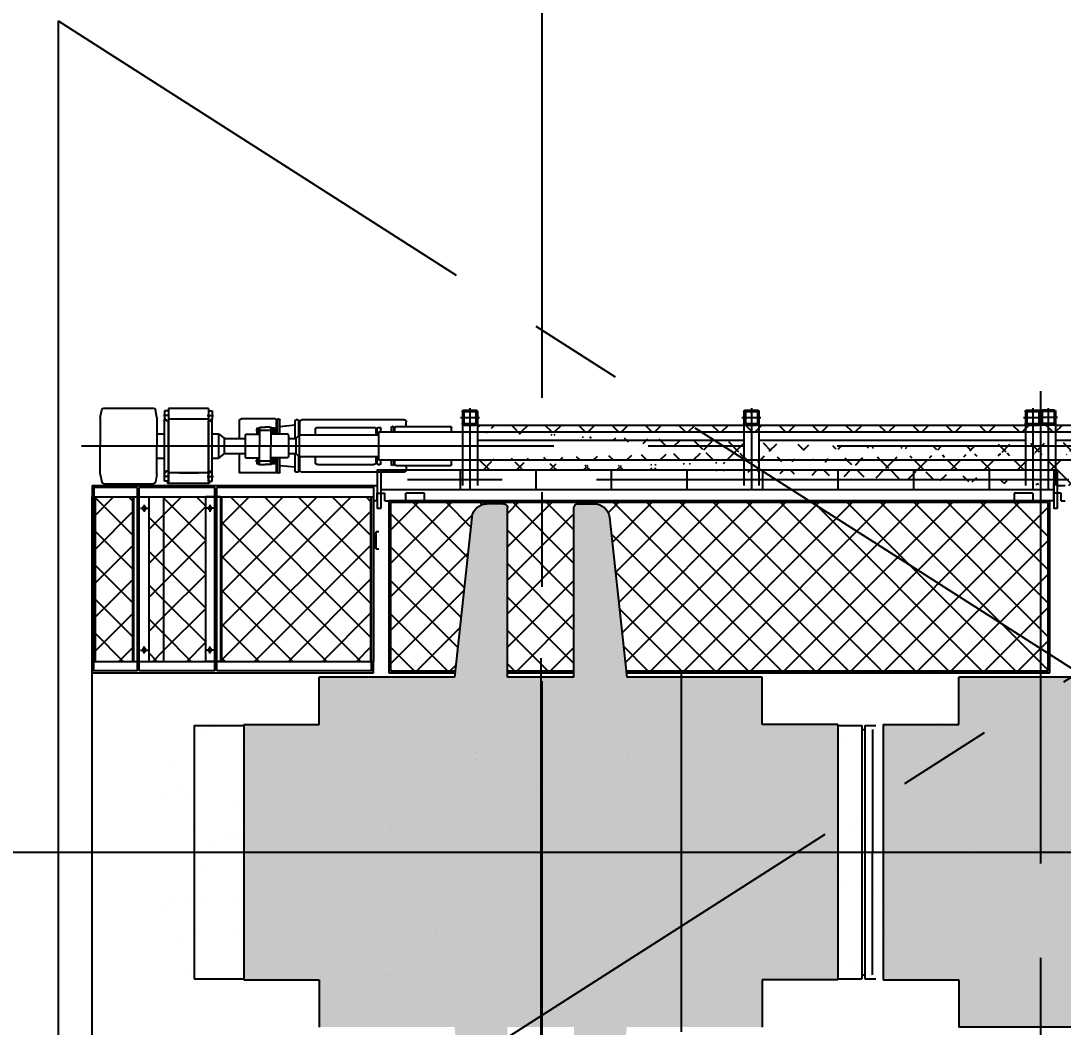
# Model space of a CAD drawing. Header units: millimetres. Extents: x -5 to 1510635, y -6 to 71285.
# Drawn here: x 664107 to 666866, y 34505 to 37168 of the extents above; entities that cross this region are included whole.
import ezdxf

# ---------------------------------------------------------------- set-up
doc = ezdxf.new("R2010")
doc.units = ezdxf.units.MM
doc.header["$LTSCALE"] = 1000
doc.linetypes.add('CENTER', pattern=[2, 1.25, -0.25, 0.25, -0.25])
doc.linetypes.add('PHANTOM', pattern=[2.5, 1.25, -0.25, 0.25, -0.25, 0.25, -0.25])
for name, color, linetype in [('1', 1, 'CENTER'), ('MP-1', 1, 'CENTER'), ('MP-2', 42, 'Continuous'), ('MP-3', 3, 'Continuous'), ('MP-5', 5, 'PHANTOM'), ('MP-7', 7, 'Continuous'), ('MP-8', 8, 'Continuous'), ('S-TEXT-3', 31, 'Continuous')]:
    doc.layers.add(name, color=color, linetype=linetype)
doc.dimstyles.new('MPS2', dxfattribs={"dimscale": 100, "dimtxt": 3, "dimasz": 3, "dimexe": 1, "dimexo": 1, "dimgap": 1, "dimtad": 1, "dimzin": 12, "dimdsep": 46, "dimtxsty": 'Standard', "dimcen": 1, "dimclrd": 1, "dimclre": 1, "dimclrt": 7, "dimazin": 2, "dimtfac": 1, "dimtmove": 0, "dimatfit": 3, "dimfxl": 1, "dimarcsym": 0})
pattern_1 = [(135, (30007.18, 102368.32), (-44.9013, -44.9013), []), (225, (30007.18, 102368.32), (44.9013, -44.9013), [])]

# ---------------------------------------------------------------- blocks, each defined once
blk = doc.blocks.new('*X11')
at = {"color": 0}
for p, q in [((4685.3, 9323.1), (4685.3, 9323.1)), ((4941.1, 9321.9), (4941.1, 9321.9)), ((5566.1, 9316), (5566.1, 9316)), ((4674.1, 9279.3), (4674.1, 9279.3)), ((4985.5, 9279.9), (4985.5, 9279.9)), ((5297, 9280.5), (5297, 9280.5)), ((5519, 9270.8), (5519, 9270.8)), ((5571.1, 9277.6), (5571.1, 9277.6)), ((4716.3, 9252.5), (4716.3, 9252.5)), ((4846.9, 9248.6), (4846.9, 9248.6)), ((5027.7, 9253), (5027.7, 9253)), ((5247, 9245.2), (5247, 9245.2)), ((5301.9, 9242.2), (5301.9, 9242.2)), ((5339.1, 9253.6), (5339.1, 9253.6)), ((5383.2, 9252.9), (5383.2, 9252.9)), ((4820.6, 9229.4), (4820.6, 9229.4)), ((5082.3, 9232.7), (5082.3, 9232.7)), ((5114, 9217.5), (5114, 9217.5)), ((5249.9, 9235.4), (5249.9, 9235.4)), ((5265.5, 9228.3), (5265.5, 9228.3)), ((5338.1, 9231.5), (5338.1, 9231.5)), ((4980.7, 9199.9), (4980.7, 9199.9)), ((5032.7, 9206.8), (5032.7, 9206.8)), ((4711.5, 9164.5), (4711.5, 9164.5)), ((4763.6, 9171.3), (4763.6, 9171.3)), ((4844.9, 9182), (4844.9, 9182)), ((4691.6, 9130.5), (4691.6, 9130.5)), ((4868.1, 9155.7), (4868.1, 9155.7)), ((4946.4, 9157.4), (4946.4, 9157.4)), ((4964.9, 9140.5), (4964.9, 9140.5)), ((5179.5, 9156.3), (5179.5, 9156.3)), ((5217.5, 9139), (5217.5, 9139)), ((5352.5, 9148.6), (5352.5, 9148.6)), ((5490.9, 9156.9), (5490.9, 9156.9)), ((4947.4, 9129.2), (4947.4, 9129.2)), ((4645.8, 9069.6), (4645.8, 9069.6)), ((4664.2, 9052.7), (4664.2, 9052.7)), ((5051.9, 9060.8), (5051.9, 9060.8)), ((5452, 9057.4), (5452, 9057.4)), ((4754.9, 9028.9), (4754.9, 9028.9)), ((4826.9, 9036.7), (4826.9, 9036.7)), ((5066.3, 9029.5), (5066.3, 9029.5)), ((5088.6, 9040), (5088.6, 9040)), ((5377.7, 9030), (5377.7, 9030)), ((5470.4, 9040.5), (5470.4, 9040.5)), ((4797.1, 9002.1), (4797.1, 9002.1)), ((5108.5, 9002.6), (5108.5, 9002.6)), ((5394.1, 8995.4), (5394.1, 8995.4)), ((5419.9, 9003.2), (5419.9, 9003.2)), ((5475.4, 9006.1), (5475.4, 9006.1)), ((4751.2, 8973), (4751.2, 8973)), ((5151.4, 8969.6), (5151.4, 8969.6)), ((5206.2, 8970.7), (5206.2, 8970.7)), ((5342.1, 8988.6), (5342.1, 8988.6)), ((4697.9, 8937.8), (4697.9, 8937.8)), ((5072.9, 8953.1), (5072.9, 8953.1)), ((5124.9, 8960), (5124.9, 8960)), ((5169.8, 8952.7), (5169.8, 8952.7)), ((5557.4, 8960.7), (5557.4, 8960.7)), ((4803.7, 8917.7), (4803.7, 8917.7)), ((4855.8, 8924.6), (4855.8, 8924.6)), ((4937.1, 8935.3), (4937.1, 8935.3)), ((4953.7, 8936.6), (4953.7, 8936.6)), ((4637.5, 8904.8), (4637.5, 8904.8)), ((4667.9, 8899.8), (4667.9, 8899.8)), ((4948.9, 8905.3), (4948.9, 8905.3)), ((5260.3, 8905.9), (5260.3, 8905.9)), ((5571.7, 8906.5), (5571.7, 8906.5)), ((4850.8, 8881.8), (4850.8, 8881.8)), ((4869.2, 8864.9), (4869.2, 8864.9)), ((5256.8, 8873), (5256.8, 8873)), ((4833.2, 8844), (4833.2, 8844)), ((4835.7, 8778.5), (4835.7, 8778.5)), ((4956.2, 8785.2), (4956.2, 8785.2)), ((5147.1, 8779.1), (5147.1, 8779.1)), ((5356.4, 8781.8), (5356.4, 8781.8)), ((5458.5, 8779.6), (5458.5, 8779.6)), ((4704.2, 8745.1), (4704.2, 8745.1)), ((4877.8, 8751.6), (4877.8, 8751.6)), ((5189.2, 8752.2), (5189.2, 8752.2)), ((5374.8, 8764.9), (5374.8, 8764.9)), ((5500.7, 8752.8), (5500.7, 8752.8)), ((5567.6, 8759.4), (5567.6, 8759.4)), ((4655.6, 8697.4), (4655.6, 8697.4)), ((5055.7, 8694), (5055.7, 8694)), ((5074.2, 8677.1), (5074.2, 8677.1)), ((5461.8, 8685.2), (5461.8, 8685.2)), ((5341, 8655.5), (5341, 8655.5))]:
    blk.add_line(p, q, dxfattribs=at)
blk = doc.blocks.new('*X10')
at = {"color": 0}
for p, q in [((4153.5, 9310.1), (4153.5, 9310.1)), ((4423.6, 9319.8), (4423.6, 9319.8)), ((4362.7, 9278.8), (4362.7, 9278.8)), ((4404.9, 9251.9), (4404.9, 9251.9)), ((4440.8, 9257.5), (4440.8, 9257.5)), ((4294.7, 9220.9), (4294.7, 9220.9)), ((4459.3, 9240.6), (4459.3, 9240.6)), ((4550.5, 9219.7), (4550.5, 9219.7)), ((4140.2, 9169.7), (4140.2, 9169.7)), ((4546.3, 9160.8), (4546.3, 9160.8)), ((4158.7, 9152.8), (4158.7, 9152.8)), ((4245.3, 9154.6), (4245.3, 9154.6)), ((4494.4, 9135.9), (4494.4, 9135.9)), ((4556.7, 9155.2), (4556.7, 9155.2)), ((4575.7, 9146.6), (4575.7, 9146.6)), ((4159.8, 9117.4), (4159.8, 9117.4)), ((4306.5, 9111.2), (4306.5, 9111.2)), ((4429.9, 9127.1), (4429.9, 9127.1)), ((4442.3, 9129), (4442.3, 9129)), ((4173.1, 9093.6), (4173.1, 9093.6)), ((4225.2, 9100.5), (4225.2, 9100.5)), ((4245.7, 9073.1), (4245.7, 9073.1)), ((4132.1, 9027.8), (4132.1, 9027.8)), ((4301, 9028.2), (4301, 9028.2)), ((4443.5, 9028.3), (4443.5, 9028.3)), ((4556.8, 9027), (4556.8, 9027)), ((4174.2, 9000.9), (4174.2, 9000.9)), ((4485.6, 9001.5), (4485.6, 9001.5)), ((4345.2, 8981.9), (4345.2, 8981.9)), ((4363.6, 8965), (4363.6, 8965)), ((4166.1, 8924.7), (4166.1, 8924.7)), ((4436.2, 8934.4), (4436.2, 8934.4)), ((4326, 8904.2), (4326, 8904.2)), ((4450.6, 8885.3), (4450.6, 8885.3)), ((4534.5, 8882.3), (4534.5, 8882.3)), ((4586.6, 8889.1), (4586.6, 8889.1)), ((4398.7, 8864.4), (4398.7, 8864.4)), ((4129.5, 8828.9), (4129.5, 8828.9)), ((4265.3, 8846.8), (4265.3, 8846.8)), ((4307.3, 8835.5), (4307.3, 8835.5)), ((4317.4, 8853.7), (4317.4, 8853.7)), ((4563.1, 8834.3), (4563.1, 8834.3)), ((4150, 8797.5), (4150, 8797.5)), ((4212.8, 8777.4), (4212.8, 8777.4)), ((4524.2, 8777.9), (4524.2, 8777.9)), ((4550.2, 8794.1), (4550.2, 8794.1)), ((4568.6, 8777.2), (4568.6, 8777.2)), ((4255, 8750.5), (4255, 8750.5)), ((4566.4, 8751.1), (4566.4, 8751.1)), ((4172.4, 8732), (4172.4, 8732)), ((4442.5, 8741.8), (4442.5, 8741.8)), ((4249.6, 8706.3), (4249.6, 8706.3)), ((4268, 8689.4), (4268, 8689.4))]:
    blk.add_line(p, q, dxfattribs=at)
blk = doc.blocks.new('*X12')
at = {"color": 0}
for p, q in [((5921.6, 9323.8), (5921.6, 9323.8)), ((5953.7, 9324.1), (5953.7, 9324.1)), ((5788.2, 9306.2), (5788.2, 9306.2)), ((5840.3, 9313.1), (5840.3, 9313.1)), ((6353.8, 9320.7), (6353.8, 9320.7)), ((6372.3, 9303.8), (6372.3, 9303.8)), ((5608.4, 9281), (5608.4, 9281)), ((5652.4, 9288.3), (5652.4, 9288.3)), ((5919.8, 9281.6), (5919.8, 9281.6)), ((6231.2, 9282.2), (6231.2, 9282.2)), ((5608.2, 9241.2), (5608.2, 9241.2)), ((5650.5, 9254.2), (5650.5, 9254.2)), ((5870, 9244.6), (5870, 9244.6)), ((5962, 9254.7), (5962, 9254.7)), ((6125.8, 9243.3), (6125.8, 9243.3)), ((6273.4, 9255.3), (6273.4, 9255.3)), ((6395.9, 9253.1), (6395.9, 9253.1)), ((5653.1, 9236.3), (5653.1, 9236.3)), ((6053.2, 9232.9), (6053.2, 9232.9)), ((6071.7, 9216), (6071.7, 9216)), ((6459.3, 9224.1), (6459.3, 9224.1)), ((6113.8, 9158), (6113.8, 9158)), ((6425.2, 9158.6), (6425.2, 9158.6)), ((5735.1, 9141.1), (5735.1, 9141.1)), ((5752.6, 9145.1), (5752.6, 9145.1)), ((5802.4, 9157.4), (5802.4, 9157.4)), ((6005.2, 9150.8), (6005.2, 9150.8)), ((6158.7, 9136.3), (6158.7, 9136.3)), ((6266.9, 9154.2), (6266.9, 9154.2)), ((6418.8, 9130.3), (6418.8, 9130.3)), ((6470.8, 9137.2), (6470.8, 9137.2)), ((5771, 9128.2), (5771, 9128.2)), ((6282.9, 9112.4), (6282.9, 9112.4)), ((6013.8, 9077), (6013.8, 9077)), ((6149.6, 9094.9), (6149.6, 9094.9)), ((6201.6, 9101.7), (6201.6, 9101.7)), ((5614.5, 9048.6), (5614.5, 9048.6)), ((5858, 9048.5), (5858, 9048.5)), ((5876.3, 9051.9), (5876.3, 9051.9)), ((5880.4, 9059.5), (5880.4, 9059.5)), ((5932.5, 9066.3), (5932.5, 9066.3)), ((6132.1, 9050.7), (6132.1, 9050.7)), ((6402.2, 9060.4), (6402.2, 9060.4)), ((5611.2, 9024), (5611.2, 9024)), ((5663.3, 9030.9), (5663.3, 9030.9)), ((5689.1, 9030.6), (5689.1, 9030.6)), ((5744.6, 9041.6), (5744.6, 9041.6)), ((6000.5, 9031.2), (6000.5, 9031.2)), ((6258.2, 9045.1), (6258.2, 9045.1)), ((6276.6, 9028.2), (6276.6, 9028.2)), ((6312, 9031.7), (6312, 9031.7)), ((5731.3, 9003.7), (5731.3, 9003.7)), ((6042.7, 9004.3), (6042.7, 9004.3)), ((6354.1, 9004.9), (6354.1, 9004.9)), ((5741.4, 8948.4), (5741.4, 8948.4)), ((5957.6, 8957.3), (5957.6, 8957.3)), ((5976, 8940.4), (5976, 8940.4)), ((6011.5, 8958.1), (6011.5, 8958.1)), ((6273.2, 8961.5), (6273.2, 8961.5)), ((6363.6, 8948.5), (6363.6, 8948.5)), ((5883.1, 8907), (5883.1, 8907)), ((6194.5, 8907.6), (6194.5, 8907.6)), ((5620.8, 8855.9), (5620.8, 8855.9)), ((5657, 8869.5), (5657, 8869.5)), ((5882.6, 8859.2), (5882.6, 8859.2)), ((6063, 8860.7), (6063, 8860.7)), ((6138.4, 8858), (6138.4, 8858)), ((6293.8, 8855), (6293.8, 8855)), ((6375.1, 8865.7), (6375.1, 8865.7)), ((6408.5, 8867.7), (6408.5, 8867.7)), ((6463.2, 8857.3), (6463.2, 8857.3)), ((5675.4, 8852.7), (5675.4, 8852.7)), ((6106, 8830.2), (6106, 8830.2)), ((6241.8, 8848.1), (6241.8, 8848.1)), ((6481.6, 8840.4), (6481.6, 8840.4)), ((5972.6, 8812.7), (5972.6, 8812.7)), ((6024.7, 8819.5), (6024.7, 8819.5)), ((5703.4, 8777.2), (5703.4, 8777.2)), ((5755.5, 8784.1), (5755.5, 8784.1)), ((5762.4, 8772.9), (5762.4, 8772.9)), ((5769.9, 8780.2), (5769.9, 8780.2)), ((5836.8, 8794.8), (5836.8, 8794.8)), ((6081.3, 8780.8), (6081.3, 8780.8)), ((6392.7, 8781.3), (6392.7, 8781.3)), ((5747.7, 8755.7), (5747.7, 8755.7)), ((5812.1, 8753.3), (5812.1, 8753.3)), ((6017.8, 8765.4), (6017.8, 8765.4)), ((6123.5, 8753.9), (6123.5, 8753.9)), ((6162.5, 8769.5), (6162.5, 8769.5)), ((6181, 8752.6), (6181, 8752.6)), ((6279.5, 8768.8), (6279.5, 8768.8)), ((6434.9, 8754.5), (6434.9, 8754.5)), ((5627.1, 8663.2), (5627.1, 8663.2)), ((5861.9, 8681.7), (5861.9, 8681.7)), ((5880.4, 8664.8), (5880.4, 8664.8)), ((5888.9, 8666.5), (5888.9, 8666.5)), ((6144.7, 8665.3), (6144.7, 8665.3)), ((6268, 8672.9), (6268, 8672.9)), ((6414.8, 8675), (6414.8, 8675)), ((5652.5, 8656.1), (5652.5, 8656.1)), ((5963.9, 8656.6), (5963.9, 8656.6)), ((6275.3, 8657.2), (6275.3, 8657.2))]:
    blk.add_line(p, q, dxfattribs=at)
blk = doc.blocks.new('CL Cavin')
h = blk.add_hatch()
h.set_pattern_fill('CROSS', color=1, scale=100, style=0)
h.set_pattern_definition([(360, (24163.74, 101268.322), (25, 25), [12.5, -37.5]), (90, (24169.99, 101262.072), (-25, 25), [12.5, -37.5])])
h.paths.add_polyline_path([(27666.8, 102368.3), (27666.8, 102831.3), (27578.8, 102831.3), (27578.8, 103280.3, 0.414214), (27568.8, 103290.3), (27524.6, 103290.3, 0.382786), (27484.9, 103254.7), (27438.8, 102831.3), (27080.8, 102831.3), (27080.8, 102706.3), (26880.8, 102706.3), (26880.8, 102368.3)])
h.paths.add_polyline_path([(27666.8, 102368.3), (28452.8, 102368.3), (28452.8, 102706.3), (28252.8, 102706.3), (28252.8, 102831.3), (27894.7, 102831.3), (27848.6, 103254.7, 0.382786), (27808.9, 103290.3), (27764.8, 103290.3, 0.414214), (27754.8, 103280.3), (27754.8, 102831.3), (27666.8, 102831.3)])
h.paths.add_polyline_path([(27666.8, 102368.3), (27666.8, 101905.3), (27754.8, 101905.3), (27754.8, 101456.3, 0.414214), (27764.8, 101446.3), (27808.9, 101446.3, 0.382786), (27848.6, 101482), (27894.7, 101905.3), (28252.8, 101905.3), (28252.8, 102030.3), (28452.8, 102030.3), (28452.8, 102368.3)])
h.paths.add_polyline_path([(26880.8, 102368.3), (26880.8, 102030.3), (27080.8, 102030.3), (27080.8, 101905.3), (27438.8, 101905.3), (27484.9, 101482, 0.382786), (27524.6, 101446.3), (27568.8, 101446.3, 0.414214), (27578.8, 101456.3), (27578.8, 101905.3), (27666.8, 101905.3), (27666.8, 102368.3)])
h.paths.add_polyline_path([(25974.5, 102368.3), (25974.5, 101905.3), (26062.5, 101905.3), (26062.5, 101456.3, 0.414214), (26072.5, 101446.3), (26116.6, 101446.3, 0.382786), (26156.4, 101482), (26202.5, 101905.3), (26560.5, 101905.3), (26560.5, 102030.3), (26760.5, 102030.3), (26760.5, 102368.3)])
h.paths.add_polyline_path([(25388.5, 102030.3), (25388.5, 101905.3), (25746.5, 101905.3), (25792.6, 101482, 0.382786), (25832.4, 101446.3), (25876.5, 101446.3, 0.414214), (25886.5, 101456.3), (25886.5, 101905.3), (25974.5, 101905.3), (25974.5, 102368.3), (25188.5, 102368.3), (25188.5, 102030.3)])
h.paths.add_polyline_path([(25974.5, 102368.3), (25974.5, 102831.3), (25886.5, 102831.3), (25886.5, 103280.3, 0.414214), (25876.5, 103290.3), (25832.4, 103290.3, 0.382786), (25792.6, 103254.7), (25746.5, 102831.3), (25388.5, 102831.3), (25388.5, 102706.3), (25188.5, 102706.3), (25188.5, 102368.3)])
h.paths.add_polyline_path([(26760.5, 102368.3), (26760.5, 102706.3), (26560.5, 102706.3), (26560.5, 102831.3), (26202.5, 102831.3), (26156.4, 103254.7, 0.382786), (26116.6, 103290.3), (26072.5, 103290.3, 0.414214), (26062.5, 103280.3), (26062.5, 102831.3), (25974.5, 102831.3), (25974.5, 102368.3)])
at = {"layer": 'MP-2'}
h = blk.add_hatch(dxfattribs=at)
h.set_pattern_fill('ANSI37', color=256, scale=500, angle=90, style=0)
h.set_pattern_definition([(135, (27297.18, 99745.974), (-44.1942, -44.1942), []), (225, (27297.18, 99745.974), (44.1942, -44.1942), [])])
h.paths.add_polyline_path([(25748.4, 101888.3), (25577.2, 101888.3), (25577.2, 101443.3), (27317.2, 101443.3), (27317.2, 101888.3), (26200.7, 101888.3), (26156.4, 101482, -0.382786), (26116.6, 101446.3), (26072.5, 101446.3, -0.414214), (26062.5, 101456.3), (26062.5, 101888.3), (25886.5, 101888.3), (25886.5, 101456.3, -0.414214), (25876.5, 101446.3), (25832.4, 101446.3, -0.382786), (25792.6, 101482)])
h = blk.add_hatch(dxfattribs=at)
h.set_pattern_fill('ANSI37', color=256, scale=20, angle=90, style=0)
h.set_pattern_definition(pattern_1)
h.paths.add_polyline_path([(24894.2, 101863.3), (24795.2, 101863.3), (24795.2, 101428.3), (24894.2, 101428.3)])
h = blk.add_hatch(dxfattribs=at)
h.set_pattern_fill('ANSI37', color=256, scale=20, angle=90, style=0)
h.set_pattern_definition(pattern_1)
h.paths.add_polyline_path([(24937.2, 101863.3), (24937.2, 101428.3), (24977.2, 101428.3), (24977.2, 101863.3)])
h = blk.add_hatch(dxfattribs=at)
h.set_pattern_fill('ANSI37', color=256, scale=20, angle=90, style=0)
h.set_pattern_definition(pattern_1)
h.paths.add_polyline_path([(24977.2, 101428.3), (25087.2, 101428.3), (25087.2, 101863.3), (24977.2, 101863.3)])
h = blk.add_hatch(dxfattribs=at)
h.set_pattern_fill('ANSI37', color=256, scale=20, angle=90, style=0)
h.set_pattern_definition(pattern_1)
h.paths.add_polyline_path([(25130.2, 101428.3), (25524.2, 101428.3), (25524.2, 101863.3), (25130.2, 101863.3)])
h = blk.add_hatch(dxfattribs=at)
h.set_pattern_fill('ANSI37', color=256, scale=499.999663, angle=180, style=0)
h.set_pattern_definition([(225, (31683.96, 113300.3), (44.19414, -44.19414), []), (315, (31683.96, 113300.3), (44.19414, 44.19414), [])])
edge = h.paths.add_edge_path()
edge.add_line((29365.5, 101261.3), (29364, 101261.3))
edge.add_line((29369, 101259.8), (29365.5, 101259.8))
edge.add_line((29370.5, 101249.3), (29370.5, 101256.3))
edge.add_line((29370.5, 101258.1), (29370.5, 101256.3))
edge.add_line((29362, 101243.8), (29349, 101243.8))
edge.add_line((29364, 101245.8), (29362, 101243.8))
edge.add_line((29365.5, 101244.3), (29364, 101244.3))
edge.add_line((29369, 101245.8), (29365.5, 101245.8))
edge.add_line((29370.5, 101247.6), (29370.5, 101249.3))
edge.add_line((29336, 101243.8), (29349, 101243.8))
edge.add_arc((29368.7, 101258.1), 1.77, 360, 441.2026)
edge.add_line((29365.5, 101244.3), (29365.5, 101245.8))
edge.add_line((29365.5, 101259.8), (29365.5, 101261.3))
edge.add_line((29364, 101261.3), (29364, 101262.3))
edge.add_line((29364, 101244.3), (29364, 101245.8))
edge.add_arc((29368.7, 101247.6), 1.77, 278.7974, 360)
edge.add_arc((29329.2, 101247.6), 1.77, 180, 261.2026)
edge.add_line((29334, 101244.3), (29334, 101245.8))
edge.add_line((29334, 101261.3), (29334, 101262.3))
edge.add_line((29332.5, 101259.8), (29332.5, 101261.3))
edge.add_line((29332.5, 101244.3), (29332.5, 101245.8))
edge.add_arc((29329.2, 101258.1), 1.77, 458.7974, 540)
edge.add_line((29327.5, 101247.6), (29327.5, 101249.3))
edge.add_line((29329, 101245.8), (29332.5, 101245.8))
edge.add_line((29332.5, 101244.3), (29334, 101244.3))
edge.add_line((29334, 101245.8), (29336, 101243.8))
edge.add_line((29327.5, 101258.1), (29327.5, 101256.3))
edge.add_line((29327.5, 101249.3), (29327.5, 101256.3))
edge.add_line((29329, 101259.8), (29332.5, 101259.8))
edge.add_line((29332.5, 101261.3), (29334, 101261.3))
edge.add_line((29332.5, 101325.3), (29334, 101325.3))
edge.add_line((29329, 101326.8), (29332.5, 101326.8))
edge.add_line((29327.5, 101337.3), (29327.5, 101330.3))
edge.add_line((29327.5, 101328.6), (29327.5, 101330.3))
edge.add_line((29334, 101340.8), (29336, 101342.8))
edge.add_line((29332.5, 101342.3), (29334, 101342.3))
edge.add_line((29329, 101340.8), (29332.5, 101340.8))
edge.add_line((29327.5, 101339.1), (29327.5, 101337.3))
edge.add_arc((29329.2, 101328.6), 1.77, 180, 261.2026)
edge.add_line((29332.5, 101342.3), (29332.5, 101340.8))
edge.add_line((29332.5, 101326.8), (29332.5, 101325.3))
edge.add_line((29334, 101325.3), (29334, 101324.3))
edge.add_line((29334, 101342.3), (29334, 101340.8))
edge.add_arc((29329.2, 101339.1), 1.77, 458.7974, 540)
edge.add_arc((29368.7, 101339.1), 1.77, 360, 441.2026)
edge.add_line((29364, 101325.3), (29364, 101324.3))
edge.add_line((29365.5, 101326.8), (29365.5, 101325.3))
edge.add_line((29365.5, 101342.3), (29365.5, 101340.8))
edge.add_line((29572.2, 101325.8), (29572.2, 101398.3))
edge.add_line((25767.2, 101256.3), (25767.2, 101238.3))
edge.add_line((25767.2, 101256.3), (28347.4, 101256.3))
edge.add_line((25767.2, 101330.3), (28347.4, 101330.3))
edge.add_line((29336, 101342.8), (29349, 101342.8))
edge.add_line((29370.5, 101339.1), (29370.5, 101337.3))
edge.add_line((29369, 101340.8), (29365.5, 101340.8))
edge.add_line((29365.5, 101342.3), (29364, 101342.3))
edge.add_line((29364, 101340.8), (29362, 101342.8))
edge.add_line((29364, 101342.3), (29364, 101340.8))
edge.add_line((29362, 101342.8), (29349, 101342.8))
edge.add_line((29048.2, 101256.3), (28347.4, 101256.3))
edge.add_line((29048.2, 101330.3), (28347.4, 101330.3))
edge.add_line((29049.2, 101257.3), (29049.2, 101264.3))
edge.add_line((29049.2, 101322.3), (29049.2, 101329.3))
edge.add_line((29049.2, 101257.3), (29048.2, 101256.3))
edge.add_line((29049.2, 101329.3), (29048.2, 101330.3))
edge.add_line((29287, 101264.3), (29287, 101273.3))
edge.add_line((29287, 101313.3), (29268.2, 101313.3))
edge.add_line((29287, 101322.3), (29289, 101324.3))
edge.add_line((29287, 101313.3), (29287, 101322.3))
edge.add_line((29268.2, 101313.3), (29259.2, 101322.3))
edge.add_line((29287, 101273.3), (29268.2, 101273.3))
edge.add_line((29287, 101264.3), (29289, 101262.3))
edge.add_line((29259.2, 101264.3), (29268.2, 101273.3))
edge.add_line((29370.5, 101328.6), (29370.5, 101330.3))
edge.add_arc((29368.7, 101328.6), 1.77, 278.7974, 360)
edge.add_line((29370.5, 101337.3), (29370.5, 101330.3))
edge.add_line((29369, 101326.8), (29365.5, 101326.8))
edge.add_line((29365.5, 101325.3), (29364, 101325.3))
edge.add_line((29289, 101324.3), (29334, 101324.3))
edge.add_line((29289, 101262.3), (29334, 101262.3))
edge.add_line((29402, 101264.3), (29402, 101273.3))
edge.add_line((29402, 101322.3), (29400, 101324.3))
edge.add_line((29402, 101313.3), (29402, 101322.3))
edge.add_line((29402, 101264.3), (29400, 101262.3))
edge.add_line((29400, 101324.3), (29364, 101324.3))
edge.add_line((29400, 101262.3), (29364, 101262.3))
edge.add_arc((29555.4, 101318.3), 5, 270, 309.8056)
edge.add_line((29558.6, 101314.5), (29572.2, 101325.8))
edge.add_line((29572.2, 101260.8), (29558.6, 101272.2))
edge.add_arc((29555.4, 101268.3), 5, 410.1944, 450)
edge.add_line((29555.4, 101313.3), (29402, 101313.3))
edge.add_line((29555.4, 101273.3), (29402, 101273.3))
edge.add_line((29049.2, 101322.3), (29259.2, 101322.3))
edge.add_line((29049.2, 101264.3), (29259.2, 101264.3))
edge.add_line((25767.2, 101357.8), (25767.2, 101330.3))
edge.add_line((27342.2, 101398.3), (27342.2, 101357.8))
edge.add_line((27342.2, 101357.8), (25767.2, 101357.8))
edge.add_line((29572.2, 101238.3), (29572.2, 101260.8))
edge.add_line((29572.2, 101398.3), (27342.2, 101398.3))
edge.add_line((25767.2, 101238.3), (29572.2, 101238.3))
at = {"layer": 'MP-1'}
for p, q in [((27297.2, 101148.3), (27297.2, 103588.3)), ((25974.5, 101855.3), (25974.5, 102881.3)), ((26347.2, 102843.3), (26347.2, 101893.3)), ((24687.2, 102368.3), (30107.2, 102368.3)), ((24925.2, 101842.8), (24925.2, 101823.8)), ((24925.2, 101842.8), (24925.2, 101823.8)), ((25099.2, 101842.8), (25099.2, 101823.8)), ((25099.2, 101842.8), (25099.2, 101823.8)), ((24915.7, 101833.3), (24934.7, 101833.3)), ((24915.7, 101833.3), (24934.7, 101833.3)), ((25108.7, 101833.3), (25089.7, 101833.3)), ((25108.7, 101833.3), (25089.7, 101833.3)), ((24915.7, 101458.3), (24934.7, 101458.3)), ((24915.7, 101458.3), (24934.7, 101458.3)), ((24925.2, 101448.8), (24925.2, 101467.8)), ((24925.2, 101448.8), (24925.2, 101467.8)), ((25108.7, 101458.3), (25089.7, 101458.3)), ((25108.7, 101458.3), (25089.7, 101458.3)), ((25099.2, 101448.8), (25099.2, 101467.8)), ((25099.2, 101448.8), (25099.2, 101467.8)), ((25787.2, 101193.3), (25787.2, 101410.5)), ((26532.2, 101193.3), (26532.2, 101410.5)), ((27277.2, 101193.3), (27277.2, 101410.5)), ((27317.2, 101193.3), (27317.2, 101410.5)), ((24992.3, 101374.3), (24976, 101374.3)), ((25091.8, 101374.3), (25108.2, 101374.3)), ((27372.2, 101383.3), (25522.2, 101383.3)), ((25277.3, 101333.8), (25220, 101333.8)), ((24759.1, 101293.3), (30035.2, 101293.3)), ((25277.3, 101252.8), (25220.7, 101252.8)), ((24992.3, 101212.3), (24976, 101212.3)), ((25091.8, 101212.3), (25108.2, 101212.3)), ((25762.2, 101218.3), (25812.2, 101218.3)), ((26507.2, 101218.3), (26557.2, 101218.3)), ((27252.2, 101218.3), (27302.2, 101218.3)), ((27342.2, 101218.3), (27292.2, 101218.3))]:
    blk.add_line(p, q, dxfattribs=at)
at = {"layer": 'MP-2'}
for p, q in [((25057.2, 102033.3), (25057.2, 102703.3)), ((25057.2, 102703.3), (25188.5, 102703.3)), ((25057.2, 102703.3), (25188.5, 102703.3)), ((26760.5, 102703.3), (26824.7, 102703.3)), ((26760.5, 102703.3), (26824.7, 102703.3)), ((26824.7, 102033.3), (26824.7, 102703.3)), ((26832.2, 102033.3), (26832.2, 102703.3)), ((26832.2, 102703.3), (26861.3, 102703.3)), ((26832.2, 102703.3), (26861.3, 102703.3)), ((25057.2, 102033.3), (25188.5, 102033.3)), ((26760.5, 102033.3), (26824.7, 102033.3)), ((26832.2, 102033.3), (26861.3, 102033.3)), ((25539.2, 101565.8), (25539.2, 101520.8)), ((25542.2, 101438.3), (25532.2, 101438.3)), ((25542.2, 101438.3), (25542.2, 101418.3)), ((25562.2, 101438.3), (25562.2, 101418.3)), ((25562.2, 101438.3), (25572.2, 101438.3)), ((27332.2, 101438.3), (27322.2, 101438.3)), ((27332.2, 101438.3), (27332.2, 101418.3)), ((27352.2, 101438.3), (27352.2, 101418.3)), ((27352.2, 101438.3), (27362.2, 101438.3)), ((25542.2, 101418.3), (25562.2, 101418.3)), ((27352.2, 101418.3), (27332.2, 101418.3)), ((25532.2, 101398.3), (25542.2, 101398.3)), ((27342.2, 101398.3), (27362.2, 101398.3)), ((25274.9, 101337.3), (25272.4, 101337.3)), ((25274.9, 101330.3), (25272.4, 101330.3)), ((25274.9, 101256.3), (25272.4, 101256.3)), ((25274.9, 101249.3), (25272.4, 101249.3)), ((25767.2, 101203.3), (25767.2, 101233.3)), ((25771.2, 101203.3), (25771.2, 101233.3)), ((25772.2, 101238.3), (25802.2, 101238.3)), ((25772.2, 101234.3), (25802.2, 101234.3)), ((25803.2, 101203.3), (25803.2, 101233.3)), ((25807.2, 101203.3), (25807.2, 101233.3)), ((26512.2, 101203.3), (26512.2, 101233.3)), ((26516.2, 101203.3), (26516.2, 101233.3)), ((26517.2, 101238.3), (26547.2, 101238.3)), ((26517.2, 101234.3), (26547.2, 101234.3)), ((26548.2, 101203.3), (26548.2, 101233.3)), ((26552.2, 101203.3), (26552.2, 101233.3)), ((27257.2, 101203.3), (27257.2, 101233.3)), ((27261.2, 101203.3), (27261.2, 101233.3)), ((27262.2, 101238.3), (27292.2, 101238.3)), ((27262.2, 101234.3), (27292.2, 101234.3)), ((27293.2, 101203.3), (27293.2, 101233.3)), ((27297.2, 101203.3), (27297.2, 101233.3)), ((27297.2, 101203.3), (27297.2, 101233.3)), ((27301.2, 101203.3), (27301.2, 101233.3)), ((27332.2, 101238.3), (27302.2, 101238.3)), ((27332.2, 101234.3), (27302.2, 101234.3)), ((27333.2, 101203.3), (27333.2, 101233.3)), ((27337.2, 101203.3), (27337.2, 101233.3)), ((25772.2, 101202.3), (25802.2, 101202.3)), ((25772.2, 101198.3), (25802.2, 101198.3)), ((26517.2, 101202.3), (26547.2, 101202.3)), ((26517.2, 101198.3), (26547.2, 101198.3)), ((27262.2, 101202.3), (27292.2, 101202.3)), ((27262.2, 101198.3), (27292.2, 101198.3)), ((27332.2, 101202.3), (27302.2, 101202.3)), ((27332.2, 101198.3), (27302.2, 101198.3))]:
    blk.add_line(p, q, dxfattribs=at)
for centre, radius, start, end in [((25772.2, 101233.3), 5, 90, 180), ((25772.2, 101233.3), 1, 90, 180), ((25802.2, 101233.3), 5, 0, 90), ((25802.2, 101233.3), 1, 0, 90), ((26517.2, 101233.3), 5, 90, 180), ((26517.2, 101233.3), 1, 90, 180), ((26547.2, 101233.3), 5, 0, 90), ((26547.2, 101233.3), 1, 0, 90), ((27262.2, 101233.3), 5, 90, 180), ((27262.2, 101233.3), 1, 90, 180), ((27292.2, 101233.3), 5, 0, 90), ((27292.2, 101233.3), 1, 0, 90), ((27302.2, 101233.3), 5, 90, 180), ((27302.2, 101233.3), 1, 90, 180), ((27332.2, 101233.3), 5, 0, 90), ((27332.2, 101233.3), 1, 0, 90), ((25772.2, 101203.3), 5, 180, 270), ((25772.2, 101203.3), 1, 180, 270), ((25802.2, 101203.3), 5, 270, 0), ((25802.2, 101203.3), 1, 270, 0), ((26517.2, 101203.3), 5, 180, 270), ((26517.2, 101203.3), 1, 180, 270), ((26547.2, 101203.3), 5, 270, 0), ((26547.2, 101203.3), 1, 270, 0), ((27262.2, 101203.3), 5, 180, 270), ((27262.2, 101203.3), 1, 180, 270), ((27292.2, 101203.3), 5, 270, 0), ((27292.2, 101203.3), 1, 270, 0), ((27302.2, 101203.3), 5, 180, 270), ((27302.2, 101203.3), 1, 180, 270), ((27332.2, 101203.3), 5, 270, 0), ((27332.2, 101203.3), 1, 270, 0)]:
    blk.add_arc(centre, radius, start, end, dxfattribs=at)
at = {"layer": 'MP-3'}
for p, q in [((24787.2, 103338.3), (24787.2, 101863.3)), ((25388.5, 102706.3), (25388.5, 102831.3)), ((26560.5, 102706.3), (26560.5, 102831.3)), ((27438.8, 102831.3), (27080.8, 102831.3)), ((27080.8, 102706.3), (27080.8, 102831.3)), ((25188.5, 102030.3), (25188.5, 102706.3)), ((25188.5, 102706.3), (25388.5, 102706.3)), ((26760.5, 102706.3), (26560.5, 102706.3)), ((26760.5, 102030.3), (26760.5, 102706.3)), ((26880.8, 102030.3), (26880.8, 102706.3)), ((26880.8, 102706.3), (27080.8, 102706.3)), ((26824.7, 102693.3), (26832.2, 102693.3)), ((26824.7, 102693.3), (26832.2, 102693.3)), ((26852.2, 102693.3), (26852.2, 102368.3)), ((26852.2, 102043.3), (26852.2, 102368.3)), ((26824.7, 102043.3), (26832.2, 102043.3)), ((26824.7, 102043.3), (26832.2, 102043.3)), ((25188.5, 102030.3), (25388.5, 102030.3)), ((25388.5, 102030.3), (25388.5, 101905.3)), ((26760.5, 102030.3), (26560.5, 102030.3)), ((26560.5, 102030.3), (26560.5, 101905.3)), ((26880.8, 102030.3), (27080.8, 102030.3)), ((27080.8, 102030.3), (27080.8, 101905.3)), ((25746.5, 101905.3), (25388.5, 101905.3)), ((25792.6, 101482), (25746.5, 101905.3)), ((26062.5, 101905.3), (25886.5, 101905.3)), ((25886.5, 101905.3), (25886.5, 101456.3)), ((26062.5, 101905.3), (26062.5, 101456.3)), ((26156.4, 101482), (26202.5, 101905.3)), ((26560.5, 101905.3), (26202.5, 101905.3)), ((27438.8, 101905.3), (27080.8, 101905.3)), ((24787.2, 101893.3), (25532.2, 101893.3)), ((24907.2, 101888.3), (24787.2, 101888.3)), ((24792.2, 101888.3), (24792.2, 101641.1)), ((24907.2, 101888.3), (24907.2, 101403.3)), ((24912.2, 101888.3), (24912.2, 101403.3)), ((25112.2, 101888.3), (24912.2, 101888.3)), ((25112.2, 101888.3), (25112.2, 101403.3)), ((25117.2, 101888.3), (25117.2, 101403.3)), ((25532.2, 101888.3), (25117.2, 101888.3)), ((25527.2, 101888.3), (25527.2, 101428.3)), ((25532.2, 101893.3), (25532.2, 101863.3)), ((25532.2, 101893.3), (25532.2, 101863.3)), ((25572.2, 101893.3), (25747.8, 101893.3)), ((25572.2, 101438.3), (25572.2, 101893.3)), ((25577.2, 101888.3), (25748.4, 101888.3)), ((25577.2, 101443.3), (25577.2, 101888.3)), ((25886.5, 101893.3), (26062.5, 101893.3)), ((25886.5, 101888.3), (26062.5, 101888.3)), ((26200.7, 101888.3), (27317.2, 101888.3)), ((26201.2, 101893.3), (27322.2, 101893.3)), ((27317.2, 101888.3), (27317.2, 101443.3)), ((27322.2, 101893.3), (27322.2, 101438.3)), ((24787.2, 101863.3), (24787.2, 101428.3)), ((24787.2, 101863.3), (25532.2, 101863.3)), ((24792.2, 101403.3), (24792.2, 101863.3)), ((24795.2, 101428.3), (24795.2, 101863.3)), ((24894.2, 101428.3), (24894.2, 101863.3)), ((24897.2, 101428.3), (24897.2, 101863.3)), ((24897.2, 101863.3), (24937.2, 101863.3)), ((24937.2, 101428.3), (24937.2, 101863.3)), ((24977.2, 101863.3), (24977.2, 101428.3)), ((25087.2, 101428.3), (25087.2, 101863.3)), ((25127.2, 101863.3), (25087.2, 101863.3)), ((25127.2, 101428.3), (25127.2, 101863.3)), ((25130.2, 101428.3), (25130.2, 101863.3)), ((25524.2, 101428.3), (25524.2, 101863.3)), ((25532.2, 101403.3), (25532.2, 101863.3)), ((25539.2, 101565.8), (25537.2, 101563.8)), ((25539.2, 101565.8), (25546.2, 101565.8)), ((25537.2, 101522.8), (25537.2, 101563.8)), ((25537.2, 101522.8), (25539.2, 101520.8)), ((25546.2, 101520.8), (25539.2, 101520.8)), ((24787.2, 101428.3), (25532.2, 101428.3)), ((24787.2, 101398.3), (24787.2, 101428.3)), ((24897.2, 101428.3), (24937.2, 101428.3)), ((25127.2, 101428.3), (25087.2, 101428.3)), ((25532.2, 101398.3), (25532.2, 101428.3)), ((25532.2, 101398.3), (25532.2, 101428.3)), ((25532.2, 101398.3), (25532.2, 101428.3)), ((25532.2, 101398.3), (25532.2, 101428.3)), ((27322.2, 101438.3), (25572.2, 101438.3)), ((27317.2, 101443.3), (25577.2, 101443.3)), ((25617.2, 101438.3), (25617.2, 101418.3)), ((25667.2, 101438.3), (25667.2, 101418.3)), ((25876.5, 101446.3), (25832.4, 101446.3)), ((26072.5, 101446.3), (26116.6, 101446.3)), ((27227.2, 101418.3), (27227.2, 101438.3)), ((27277.2, 101418.3), (27277.2, 101438.3)), ((27342.2, 101429.1), (27342.2, 101399.3)), ((24907.2, 101403.3), (24787.2, 101403.3)), ((25112.2, 101403.3), (24912.2, 101403.3)), ((25532.2, 101403.3), (25117.2, 101403.3)), ((25552.2, 101408.8), (27174.6, 101408.8)), ((25667.2, 101418.3), (25617.2, 101418.3)), ((25762.2, 101408.8), (25762.2, 101357.8)), ((25962.2, 101408.8), (25962.2, 101357.8)), ((26162.2, 101408.8), (26162.2, 101357.8)), ((26362.2, 101408.8), (26362.2, 101357.8)), ((26562.2, 101408.8), (26562.2, 101357.8)), ((26762.2, 101408.8), (26762.2, 101357.8)), ((26962.2, 101408.8), (26962.2, 101357.8)), ((27162.2, 101408.8), (27162.2, 101357.8)), ((27174.6, 101408.8), (27332.2, 101408.8)), ((27277.2, 101418.3), (27227.2, 101418.3)), ((27332.2, 101425.4), (27332.2, 101391.3)), ((24787.2, 101398.3), (25532.2, 101398.3)), ((24809.1, 101368.3), (24813.3, 101389.3)), ((24818.2, 101393.3), (24950, 101393.3)), ((24959.1, 101368.3), (24954.9, 101389.3)), ((24979.1, 101386.3), (24979.1, 101364.3)), ((24989.1, 101386.3), (24979.1, 101386.3)), ((25097.1, 101392.3), (24987.1, 101392.3)), ((24987.1, 101389.3), (24987.1, 101392.3)), ((24989.1, 101389.3), (24987.1, 101389.3)), ((24989.1, 101364.3), (24989.1, 101389.3)), ((24989.1, 101386.3), (24989.1, 101359.8)), ((25095.1, 101364.3), (25095.1, 101389.3)), ((25097.1, 101389.3), (25095.1, 101389.3)), ((25095.1, 101386.3), (25095.1, 101359.8)), ((25095.1, 101386.3), (25105.1, 101386.3)), ((25097.1, 101389.3), (25097.1, 101392.3)), ((25105.1, 101386.3), (25105.1, 101364.3)), ((24809.1, 101368.3), (24809.1, 101293.3)), ((24959.1, 101368.3), (24959.1, 101337.3)), ((24979.1, 101364.3), (24979.1, 101222.3)), ((24982.6, 101364.3), (24979.1, 101364.3)), ((24982.6, 101364.3), (24982.6, 101359.8)), ((24989.1, 101359.8), (24982.6, 101359.8)), ((24989.1, 101222.3), (24989.1, 101364.3)), ((25017.1, 101364.3), (24989.1, 101364.3)), ((24989.1, 101359.8), (24989.1, 101226.8)), ((25067.1, 101364.3), (25017.1, 101364.3)), ((25018, 101364.3), (25068, 101364.3)), ((25095.1, 101364.3), (25067.1, 101364.3)), ((25095.1, 101222.3), (25095.1, 101364.3)), ((25095.1, 101359.8), (25095.1, 101226.8)), ((25095.1, 101359.8), (25101.6, 101359.8)), ((25101.6, 101364.3), (25101.6, 101359.8)), ((25101.6, 101364.3), (25105.1, 101364.3)), ((25105.1, 101364.3), (25105.1, 101222.3)), ((25177.1, 101362.3), (25177.1, 101313.3)), ((25272.6, 101364.8), (25179.6, 101364.8)), ((25275.1, 101362.3), (25275.1, 101324.3)), ((25277.6, 101362.3), (25275.1, 101362.3)), ((25277.6, 101362.3), (25277.6, 101324.3)), ((25280.1, 101364.8), (25281.6, 101364.8)), ((25284.1, 101362.3), (25284.1, 101324.3)), ((25284.1, 101345), (25324.5, 101348.9)), ((25324.5, 101359.8), (25324.5, 101313.3)), ((25332, 101362.3), (25327, 101362.3)), ((25334.5, 101359.8), (25334.5, 101321.6)), ((25337, 101349.9), (25334.5, 101349.7)), ((25337, 101357.3), (25337, 101322.3)), ((25613, 101362.3), (25342, 101362.3)), ((27332.2, 101357.8), (25552.2, 101357.8)), ((25590.9, 101344.8), (25618.9, 101344.8)), ((25618.9, 101344.8), (25618.9, 101357.3)), ((25618.9, 101344.8), (25736.1, 101344.8)), ((25767.2, 101330.3), (25767.2, 101357.8)), ((24959.1, 101337.3), (24959.1, 101293.3)), ((24959.1, 101325.8), (24979.1, 101325.8)), ((25105.1, 101325.8), (25122.1, 101325.8)), ((25122.1, 101260.8), (25122.1, 101325.8)), ((25135.7, 101314.5), (25122.1, 101325.8)), ((25192.4, 101322.3), (25194.4, 101324.3)), ((25192.4, 101293.3), (25192.4, 101322.3)), ((25194.4, 101324.3), (25230.4, 101324.3)), ((25223.9, 101339.1), (25223.9, 101337.3)), ((25223.9, 101337.3), (25223.9, 101330.3)), ((25223.9, 101328.6), (25223.9, 101330.3)), ((25225.4, 101340.8), (25228.9, 101340.8)), ((25225.4, 101337.3), (25228.9, 101337.3)), ((25225.4, 101330.3), (25228.9, 101330.3)), ((25225.4, 101326.8), (25228.9, 101326.8)), ((25228.9, 101342.3), (25230.4, 101342.3)), ((25228.9, 101342.3), (25228.9, 101325.3)), ((25228.9, 101325.3), (25230.4, 101325.3)), ((25230.4, 101340.8), (25232.4, 101342.8)), ((25230.4, 101342.3), (25230.4, 101293.3)), ((25232.4, 101342.8), (25245.4, 101342.8)), ((25258.4, 101342.8), (25245.4, 101342.8)), ((25258.4, 101342.8), (25260.4, 101340.8)), ((25260.4, 101342.3), (25260.4, 101293.3)), ((25261.9, 101342.3), (25260.4, 101342.3)), ((25261.9, 101325.3), (25260.4, 101325.3)), ((25305.4, 101324.3), (25260.4, 101324.3)), ((25261.9, 101342.3), (25261.9, 101325.3)), ((25266.9, 101340.8), (25263.4, 101340.8)), ((25266.9, 101337.3), (25263.4, 101337.3)), ((25266.9, 101330.3), (25263.4, 101330.3)), ((25266.9, 101326.8), (25263.4, 101326.8)), ((25270.4, 101340.3), (25267.8, 101340.3)), ((25270.4, 101327.3), (25267.8, 101327.3)), ((25268.4, 101340.3), (25268.4, 101337.3)), ((25268.4, 101337.3), (25268.4, 101330.3)), ((25268.4, 101327.3), (25268.4, 101330.3)), ((25272.4, 101338.3), (25272.4, 101329.3)), ((25274.4, 101337.8), (25272.4, 101337.8)), ((25274.4, 101329.8), (25272.4, 101329.8)), ((25274.4, 101337.8), (25274.4, 101329.8)), ((25274.4, 101337.8), (25274.9, 101337.3)), ((25274.9, 101330.3), (25274.4, 101329.8)), ((25274.9, 101337.3), (25274.9, 101330.3)), ((25307.4, 101322.3), (25305.4, 101324.3)), ((25307.4, 101293.3), (25307.4, 101322.3)), ((25326.1, 101313.3), (25335.1, 101322.3)), ((25335.1, 101264.3), (25335.1, 101322.3)), ((25545.1, 101322.3), (25335.1, 101322.3)), ((25378.5, 101337.3), (25378.5, 101322.3)), ((25384.4, 101342.3), (25534.2, 101342.3)), ((25539.2, 101337.3), (25539.2, 101329.9)), ((25539.2, 101329.9), (25539.2, 101322.3)), ((25539.2, 101329.9), (25541.7, 101329.7)), ((25541.7, 101339.8), (25541.7, 101329.7)), ((25541.7, 101329.7), (25541.7, 101322.5)), ((25544.2, 101342.3), (25549.2, 101342.3)), ((25545.1, 101330.3), (28347.4, 101330.3)), ((25545.1, 101293.3), (25545.1, 101330.3)), ((25551.7, 101339.8), (25551.7, 101330.3)), ((25579.4, 101342.3), (25579.4, 101330.3)), ((25585.9, 101342.3), (25585.9, 101330.3)), ((25585.9, 101342.3), (25588.4, 101342.3)), ((25588.4, 101342.3), (25588.4, 101330.3)), ((25738.6, 101342.3), (25738.6, 101330.3)), ((24809.1, 101247.3), (24809.1, 101293.3)), ((24959.1, 101247.3), (24959.1, 101293.3)), ((25137.1, 101273), (25137.1, 101313.7)), ((25138.9, 101313.3), (25192.4, 101313.3)), ((25192.4, 101264.3), (25192.4, 101293.3)), ((25230.4, 101244.3), (25230.4, 101293.3)), ((25260.4, 101244.3), (25260.4, 101293.3)), ((25307.4, 101313.3), (25326.1, 101313.3)), ((25307.4, 101264.3), (25307.4, 101293.3)), ((25326.1, 101273.3), (25326.1, 101313.3)), ((25545.1, 101256.3), (25545.1, 101293.3)), ((24959.1, 101260.8), (24979.1, 101260.8)), ((25105.1, 101260.8), (25122.1, 101260.8)), ((25122.1, 101260.8), (25135.7, 101272.2)), ((25138.9, 101273.3), (25192.4, 101273.3)), ((25177.1, 101273.3), (25177.1, 101226.8)), ((25192.4, 101264.3), (25194.4, 101262.3)), ((25194.4, 101262.3), (25230.4, 101262.3)), ((25228.9, 101244.3), (25228.9, 101261.3)), ((25228.9, 101261.3), (25230.4, 101261.3)), ((25305.4, 101262.3), (25260.4, 101262.3)), ((25261.9, 101261.3), (25260.4, 101261.3)), ((25261.9, 101244.3), (25261.9, 101261.3)), ((25275.1, 101262.3), (25275.1, 101224.3)), ((25277.6, 101262.3), (25277.6, 101224.3)), ((25284.1, 101262.3), (25284.1, 101224.3)), ((25307.4, 101264.3), (25305.4, 101262.3)), ((25307.4, 101273.3), (25326.1, 101273.3)), ((25324.5, 101273.3), (25324.5, 101226.9)), ((25335.1, 101264.3), (25326.1, 101273.3)), ((25334.5, 101265), (25334.5, 101226.9)), ((25545.1, 101264.3), (25335.1, 101264.3)), ((25337, 101264.3), (25337, 101229.4)), ((25378.5, 101264.3), (25378.5, 101249.3)), ((25539.2, 101264.3), (25539.2, 101256.8)), ((25541.7, 101264.1), (25541.7, 101257)), ((24809.1, 101218.3), (24809.1, 101247.3)), ((24959.1, 101218.3), (24959.1, 101247.3)), ((25223.9, 101258.1), (25223.9, 101256.3)), ((25223.9, 101249.3), (25223.9, 101256.3)), ((25223.9, 101247.6), (25223.9, 101249.3)), ((25225.4, 101259.8), (25228.9, 101259.8)), ((25225.4, 101256.3), (25228.9, 101256.3)), ((25225.4, 101249.3), (25228.9, 101249.3)), ((25225.4, 101245.8), (25228.9, 101245.8)), ((25228.9, 101244.3), (25230.4, 101244.3)), ((25230.4, 101245.8), (25232.4, 101243.8)), ((25232.4, 101243.8), (25245.4, 101243.8)), ((25258.4, 101243.8), (25245.4, 101243.8)), ((25258.4, 101243.8), (25260.4, 101245.8)), ((25261.9, 101244.3), (25260.4, 101244.3)), ((25266.9, 101259.8), (25263.4, 101259.8)), ((25266.9, 101256.3), (25263.4, 101256.3)), ((25266.9, 101249.3), (25263.4, 101249.3)), ((25266.9, 101245.8), (25263.4, 101245.8)), ((25270.4, 101259.3), (25267.8, 101259.3)), ((25270.4, 101246.3), (25267.8, 101246.3)), ((25268.4, 101259.3), (25268.4, 101256.3)), ((25268.4, 101249.3), (25268.4, 101256.3)), ((25268.4, 101246.3), (25268.4, 101249.3)), ((25272.4, 101248.3), (25272.4, 101257.3)), ((25274.4, 101256.8), (25272.4, 101256.8)), ((25274.4, 101248.8), (25272.4, 101248.8)), ((25274.4, 101248.8), (25274.4, 101256.8)), ((25274.9, 101256.3), (25274.4, 101256.8)), ((25274.4, 101248.8), (25274.9, 101249.3)), ((25274.9, 101249.3), (25274.9, 101256.3)), ((25284.1, 101241.7), (25324.5, 101237.7)), ((25337, 101236.8), (25334.5, 101237)), ((25384.4, 101244.4), (25534.2, 101244.4)), ((25539.2, 101256.8), (25541.7, 101257)), ((25539.2, 101256.8), (25539.2, 101249.4)), ((25541.7, 101257), (25541.7, 101246.9)), ((25544.2, 101244.4), (25549.2, 101244.4)), ((25545.1, 101256.3), (28347.4, 101256.3)), ((25551.7, 101256.3), (25551.7, 101246.9)), ((25579.4, 101256.3), (25579.4, 101244.3)), ((25583.4, 101241.8), (25581.9, 101241.8)), ((25585.9, 101256.3), (25585.9, 101244.3)), ((25585.9, 101244.3), (25588.4, 101244.3)), ((25588.4, 101256.3), (25588.4, 101244.3)), ((25590.9, 101241.8), (25618.9, 101241.8)), ((25618.9, 101241.8), (25736.1, 101241.8)), ((25618.9, 101241.8), (25618.9, 101229.3)), ((25738.6, 101256.3), (25738.6, 101244.3)), ((25767.2, 101233.3), (25767.2, 101256.3)), ((25807.2, 101238.3), (26512.2, 101238.3)), ((26552.2, 101238.3), (27257.2, 101238.3)), ((27337.2, 101238.3), (28042.2, 101238.3)), ((24809.1, 101218.3), (24813.3, 101197.3)), ((24959.1, 101218.3), (24954.9, 101197.3)), ((24979.1, 101200.3), (24979.1, 101222.3)), ((24982.6, 101222.3), (24979.1, 101222.3)), ((24982.6, 101222.3), (24982.6, 101226.8)), ((24989.1, 101226.8), (24982.6, 101226.8)), ((24989.1, 101200.3), (24989.1, 101226.8)), ((25074.2, 101222.3), (24989.1, 101222.3)), ((24989.1, 101194.3), (24989.1, 101222.3)), ((25095.1, 101222.3), (25074.2, 101222.3)), ((25095.1, 101200.3), (25095.1, 101226.8)), ((25095.1, 101226.8), (25101.6, 101226.8)), ((25095.1, 101194.3), (25095.1, 101222.3)), ((25101.6, 101222.3), (25101.6, 101226.8)), ((25101.6, 101222.3), (25105.1, 101222.3)), ((25105.1, 101200.3), (25105.1, 101222.3)), ((25272.6, 101221.8), (25182.1, 101221.8)), ((25277.6, 101224.3), (25275.1, 101224.3)), ((25280.1, 101221.8), (25281.6, 101221.8)), ((25332, 101224.4), (25327, 101224.4)), ((25613, 101224.4), (25342, 101224.4)), ((24818.2, 101193.3), (24950, 101193.3)), ((24989.1, 101200.3), (24979.1, 101200.3)), ((25095.1, 101194.3), (24989.1, 101194.3)), ((25095.1, 101200.3), (25105.1, 101200.3))]:
    blk.add_line(p, q, dxfattribs=at)
at = {"layer": 'MP-3', "flags": 128}
for points in [[(25552.2, 101457.8), (25552.2, 101357.8), (25542.2, 101357.8), (25542.2, 101457.8)], [(27342.2, 101457.8), (27342.2, 101357.8), (27332.2, 101357.8), (27332.2, 101457.8)]]:
    blk.add_lwpolyline(points, close=True, dxfattribs=at)
at = {"layer": 'MP-3'}
for centre in [(24925.2, 101833.3), (24925.2, 101833.3), (25099.2, 101833.3), (25099.2, 101833.3), (24925.2, 101458.3), (24925.2, 101458.3), (25099.2, 101458.3), (25099.2, 101458.3)]:
    blk.add_circle(centre, 4.5, dxfattribs=at)
for centre, radius, start, end in [((25832.4, 101486.3), 40, 186.2154, 270), ((26116.6, 101486.3), 40, 270, 353.7846), ((25876.5, 101456.3), 10, 270, 0), ((26072.5, 101456.3), 10, 180, 270), ((24818.2, 101388.3), 5, 90, 168.6901), ((24950, 101388.3), 5, 11.3099, 90), ((25179.6, 101362.3), 2.5, 90, 180), ((25272.6, 101362.3), 2.5, 0, 90), ((25280.1, 101362.3), 2.5, 90, 180), ((25281.6, 101362.3), 2.5, 0, 90), ((25327, 101359.8), 2.5, 90, 180), ((25332, 101359.8), 2.5, 0, 90), ((25342, 101357.3), 5, 90, 180), ((25581.9, 101342.3), 2.5, 90, 180), ((25583.4, 101342.3), 2.5, 0, 90), ((25590.9, 101342.3), 2.5, 90, 180), ((25613.9, 101357.3), 5, 0, 99.6847), ((25736.1, 101342.3), 2.5, 0, 90), ((25225.6, 101339.1), 1.77, 98.7974, 261.2026), ((25228.7, 101333.8), 4.83, 133.6028, 226.3972), ((25225.6, 101328.6), 1.77, 98.7974, 261.2026), ((25263.6, 101339.1), 1.77, 98.7974, 261.2026), ((25266.7, 101333.8), 4.83, 133.6028, 226.3972), ((25263.6, 101328.6), 1.77, 98.7974, 261.2026), ((25266.6, 101339.1), 1.77, 278.7974, 81.2026), ((25263.5, 101333.8), 4.83, 313.6028, 46.3972), ((25266.6, 101328.6), 1.77, 278.7974, 81.2026), ((25270.4, 101338.3), 2, 0, 90), ((25270.4, 101329.3), 2, 270, 0), ((25383.5, 101337.3), 5, 80.3153, 180), ((25534.2, 101337.3), 5, 0, 90), ((25544.2, 101339.8), 2.5, 90, 180), ((25549.2, 101339.8), 2.5, 0, 90), ((25138.9, 101318.3), 5, 230.1944, 270), ((25138.9, 101268.3), 5, 90, 129.8056), ((25225.6, 101258.1), 1.77, 98.7974, 261.2026), ((25228.7, 101252.8), 4.83, 133.6028, 226.3972), ((25225.6, 101247.6), 1.77, 98.7974, 261.2026), ((25263.6, 101258.1), 1.77, 98.7974, 261.2026), ((25266.7, 101252.8), 4.83, 133.6028, 226.3972), ((25263.6, 101247.6), 1.77, 98.7974, 261.2026), ((25266.6, 101258.1), 1.77, 278.7974, 81.2026), ((25263.5, 101252.8), 4.83, 313.6028, 46.3972), ((25266.6, 101247.6), 1.77, 278.7974, 81.2026), ((25270.4, 101257.3), 2, 0, 90), ((25270.4, 101248.3), 2, 270, 0), ((25383.5, 101249.3), 5, 180, 279.6847), ((25534.2, 101249.4), 5, 270, 0), ((25544.2, 101246.9), 2.5, 180, 270), ((25549.2, 101246.9), 2.5, 270, 0), ((25581.9, 101244.3), 2.5, 180, 270), ((25583.4, 101244.3), 2.5, 270, 0), ((25590.9, 101244.3), 2.5, 180, 270), ((25736.1, 101244.3), 2.5, 270, 0), ((25182.1, 101226.8), 5, 180, 270), ((25272.6, 101224.3), 2.5, 270, 0), ((25280.1, 101224.3), 2.5, 180, 270), ((25281.6, 101224.3), 2.5, 270, 0), ((25327, 101226.9), 2.5, 180, 270), ((25332, 101226.9), 2.5, 270, 0), ((25342, 101229.4), 5, 180, 270), ((25613.9, 101229.3), 5, 260.3153, 0), ((24818.2, 101198.3), 5, 191.3099, 270), ((24950, 101198.3), 5, 270, 348.6901)]:
    blk.add_arc(centre, radius, start, end, dxfattribs=at)
at = {"layer": 'MP-5'}
for p, q in [((26824.7, 102693.3), (26832.2, 102693.3)), ((26824.7, 102043.3), (26832.2, 102043.3))]:
    blk.add_line(p, q, dxfattribs=at)
at = {"layer": 'MP-7'}
for p, q in [((25767.2, 101357.8), (25767.2, 101398.3)), ((25807.2, 101233.3), (25807.2, 101398.3)), ((26512.2, 101233.3), (26512.2, 101398.3)), ((26552.2, 101233.3), (26552.2, 101398.3)), ((27257.2, 101233.3), (27257.2, 101398.3)), ((27297.2, 101233.3), (27297.2, 101398.3)), ((27337.2, 101233.3), (27337.2, 101398.3)), ((25767.2, 101256.3), (25767.2, 101330.3)), ((25807.2, 101278.3), (26512.2, 101278.3)), ((26552.2, 101278.3), (27257.2, 101278.3)), ((27337.2, 101278.3), (28042.2, 101278.3))]:
    blk.add_line(p, q, dxfattribs=at)
at = {"layer": 'MP-2', "rotation": 180}
for name in ['*X12', '*X11', '*X10']:
    blk.add_blockref(name, (31455.2, 111358.4), dxfattribs=at)
blk = doc.blocks.new('*D318')
at = {"layer": 'DEFPOINTS', "color": 0, "linetype": 'ByBlock', "transparency": 16777216}
for p in [(664205.9, 38841.1), (664205.9, 37167.7, 0), (648305.9, 32412.4)]:
    blk.add_point(p, dxfattribs=at)
at = {"layer": 'S-TEXT-3', "color": 1, "linetype": 'ByBlock', "lineweight": -2, "transparency": 16777216}
for p, q in [((648305.9, 32492.4), (648305.9, 38921.1)), ((664205.9, 37247.7), (664205.9, 38921.1)), ((648545.9, 38841.1), (663965.9, 38841.1))]:
    blk.add_line(p, q, dxfattribs=at)
at = {"layer": 'S-TEXT-3', "color": 1, "linetype": 'ByBlock', "transparency": 16777216}
for points in [[(648545.9, 38881.1), (648545.9, 38801.1), (648305.9, 38841.1)], [(663965.9, 38881.1), (663965.9, 38801.1), (664205.9, 38841.1)]]:
    blk.add_solid(points, dxfattribs=at)
at = {"layer": 'S-TEXT-3', "color": 7, "linetype": 'ByBlock', "transparency": 16777216, "insert": (656255.9, 39041.1), "char_height": 240, "attachment_point": 5}
blk.add_mtext('15900', dxfattribs=at)
blk = doc.blocks.new('*D307')
at = {"layer": 'DEFPOINTS', "color": 0, "linetype": 'ByBlock', "transparency": 16777216}
for p in [(669605.9, 38841.1), (664205.9, 37167.7, 0), (669605.9, 37167.7, 0)]:
    blk.add_point(p, dxfattribs=at)
at = {"layer": 'S-TEXT-3', "color": 1, "linetype": 'ByBlock', "lineweight": -2, "transparency": 16777216}
for p, q in [((664205.9, 37247.7), (664205.9, 38921.1)), ((669605.9, 37247.7), (669605.9, 38921.1)), ((664445.9, 38841.1), (669365.9, 38841.1))]:
    blk.add_line(p, q, dxfattribs=at)
at = {"layer": 'S-TEXT-3', "color": 1, "linetype": 'ByBlock', "transparency": 16777216}
for points in [[(664445.9, 38881.1), (664445.9, 38801.1), (664205.9, 38841.1)], [(669365.9, 38881.1), (669365.9, 38801.1), (669605.9, 38841.1)]]:
    blk.add_solid(points, dxfattribs=at)
at = {"layer": 'S-TEXT-3', "color": 7, "linetype": 'ByBlock', "transparency": 16777216, "insert": (666905.9, 39041.1), "char_height": 240, "attachment_point": 5}
blk.add_mtext('5400', dxfattribs=at)
blk = doc.blocks.new('*D315')
at = {"layer": 'DEFPOINTS', "color": 0, "linetype": 'ByBlock', "transparency": 16777216}
for p in [(677380.8, 39553.5), (646991, 32912.4, 0), (677380.8, 20582.8, 0)]:
    blk.add_point(p, dxfattribs=at)
at = {"layer": 'S-TEXT-3', "color": 1, "linetype": 'ByBlock', "lineweight": -2, "transparency": 16777216}
for p, q in [((646991, 32992.4), (646991, 39633.5)), ((677380.8, 20662.8), (677380.8, 39633.5)), ((647231, 39553.5), (677140.8, 39553.5))]:
    blk.add_line(p, q, dxfattribs=at)
at = {"layer": 'S-TEXT-3', "color": 1, "linetype": 'ByBlock', "transparency": 16777216}
for points in [[(647231, 39593.5), (647231, 39513.5), (646991, 39553.5)], [(677140.8, 39593.5), (677140.8, 39513.5), (677380.8, 39553.5)]]:
    blk.add_solid(points, dxfattribs=at)
at = {"layer": 'S-TEXT-3', "color": 7, "linetype": 'ByBlock', "transparency": 16777216, "insert": (662185.9, 39753.5), "char_height": 240, "attachment_point": 5}
blk.add_mtext('30390', dxfattribs=at)

msp = doc.modelspace()

# ---------------------------------------------------------------- linework, layer by layer
at = {"layer": '1'}
for p, q in [((665485.865, 41420.274, 0), (665485.865, 10387.453, 0)), ((657427.944, 34967.724, 0), (670552.613, 34967.724, 0))]:
    msp.add_line(p, q, dxfattribs=at)
at = {"layer": 'MP-1'}
for p, q in [((669605.865, 37167.724, 0), (664205.865, 33717.724, 0)), ((664205.865, 37167.724, 0), (669605.865, 33717.724, 0))]:
    msp.add_line(p, q, dxfattribs=at)
at = {"layer": 'MP-8'}
msp.add_line((664205.865, 37167.724, 0), (664205.865, 33717.724, 0), dxfattribs=at)

# ---------------------------------------------------------------- block references
at = {"linetype": 'ByBlock', "extrusion": (0, 0, -1), "zscale": -1, "rotation": 179.9999999866598}
msp.add_blockref('CL Cavin', (-639508.684, 137336.046, 0), dxfattribs=at)

# ---------------------------------------------------------------- dimensions: what is measured, and where the dimension line sits
at = {"layer": 'S-TEXT-3', "linetype": 'ByBlock'}
for base, p1, p2, picture, middle in [((677380.772, 39553.493), (646991.023, 32912.423, 0), (677380.772, 20582.777, 0), '*D315', (662185.897, 39753.493)), ((664205.865, 38841.113), (648305.865, 32412.423), (664205.865, 37167.724, 0), '*D318', (656255.865, 39041.113)), ((669605.865, 38841.113), (664205.865, 37167.724, 0), (669605.865, 37167.724, 0), '*D307', (666905.865, 39041.113))]:
    dim = msp.add_linear_dim(base=base, p1=p1, p2=p2, dimstyle='MPS2', override={"dimscale": 80, "dimdec": 0, "dimtmove": 1}, dxfattribs=at)
    dim.commit()
    dim.dimension.update_dxf_attribs({"geometry": picture, "text_midpoint": middle})

doc.saveas('drawing.dxf')
